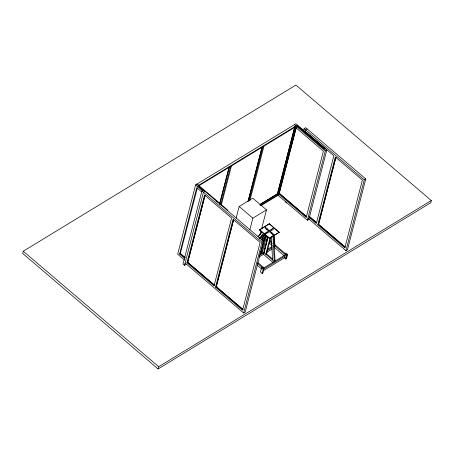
<?xml version="1.0" encoding="UTF-8"?>
<svg xmlns="http://www.w3.org/2000/svg" width="454" height="454" viewBox="0 0 454 454"><rect width="100%" height="100%" fill="white"/><g stroke="black" fill="none" stroke-linecap="round" stroke-linejoin="round"><path stroke-width="0.68" d="M23.279 251.227L22.7 253.463L158.111 368.943L430.721 202.773L431.3 200.537L295.889 85.057L23.279 251.227L158.69 366.707L158.111 368.943M277.604 194.885L307.352 220.252L308.868 219.327L326.795 150.002L295.985 123.726L195.606 184.914L177.679 254.24L184.585 260.125M196.928 184.738L197.121 183.989L227.931 210.264M184.392 258.144L179.585 254.047L196.741 187.701L201.548 191.804M197.399 187.774L180.295 253.61L185.101 257.713M185.101 263.065L243.679 313.016L245.194 312.091L263.507 241.278L203.409 190.027L201.894 190.952L183.002 264.001L184.523 265.301L186.038 264.376M184.523 265.301L203.415 192.246L204.93 191.321M186.969 262.838L204.516 195.004L231.58 218.085L214.033 285.918L186.969 262.838L187.979 262.219M205.049 195.254L187.684 262.406L214.748 285.487M205.14 195.197L187.774 262.344L214.311 284.976M219.668 203.596L229.242 166.595M219.764 203.681L229.332 166.68M220.712 204.209L230.456 166.522M221.302 205.004L231.404 165.948M215.519 287.183L233.061 219.35L260.125 242.43L242.584 310.264L215.519 287.183L217.035 286.258M233.594 219.6L216.229 286.746L243.293 309.827M233.691 219.543L216.325 286.69L242.856 309.316M236.176 218.016L239.156 206.496L252.793 198.182L266.487 209.862L261.578 228.839M248.02 201.326L262.015 147.198M248.111 201.406L262.287 146.591M249.036 200.799L263.036 146.665M249.984 200.22L263.978 146.092M249.87 229.696L252.85 218.175L266.487 209.862M259.467 229.934L269.364 223.743L279.204 232.363L269.358 238.367L259.467 229.934L269.364 223.743M260.176 234.258L261.056 230.87M243.679 313.016L261.992 242.203L263.507 241.278M261.254 250.398L264.574 237.544M265.806 235.592L261.26 253.173L262.02 253.82L266.742 235.564M294.771 126.655L277.405 193.801L259.994 204.413M294.862 126.734L277.496 193.881L260.091 204.493M277.241 193.665L278.257 194.528L278.064 195.271L261.135 205.594M278.45 193.784L295.605 127.438L323.373 151.12L306.217 217.46L278.45 193.784L279.46 193.166M264.949 246.658L265.471 244.632M266.345 241.25L266.873 239.218M263.723 252.782L267.922 236.551M264.103 251.442L267.599 237.913M296.173 127.574L279.159 193.347L306.927 217.029M258.894 257.14L263.479 254.342L263.916 252.668L274.278 261.504L272.95 234.786L269.528 231.863L270.283 231.404L273.705 234.321L275.039 261.044M296.263 127.517L279.255 193.291L306.484 216.518M264.103 252.827L268.127 237.272M262.247 267.451L261.493 267.911L260.431 272.008L262.145 273.473L262.9 273.007L263.961 268.91L257.497 263.399M269.358 238.367L279.25 232.176M270.187 237.38L265.817 254.291L266.572 253.826L270.947 236.92M262.145 273.473L263.201 269.37L287.637 254.478L285.924 253.02L285.169 253.48M303.635 130.656L304.169 128.613L305.684 127.688L365.782 178.938L347.463 249.751L345.948 250.676L308.289 218.556M305.162 131.955L305.69 129.906L307.205 128.981M284.108 257.583L285.816 259.041L286.877 254.938L274.993 244.802M287.637 254.478L286.576 258.576L285.816 259.041M307.352 220.252L325.28 150.927L326.795 150.002M317.789 224.844L335.33 157.01L362.394 180.09L344.853 247.924L317.789 224.844L318.799 224.225M335.864 157.26L318.498 224.407L345.034 247.038M335.96 157.203L318.594 224.35L345.125 246.976M345.948 250.676L364.267 179.863L365.782 178.938M261.64 240.138L264.977 233.248L268.388 231.171L269.148 231.818L265.738 233.895L262.401 240.79M263.189 241.63L266.231 235.365M258.008 236.659L261.918 231.773M258.332 236.744L261.805 232.397M259.285 238.662L263.632 233.231M259.609 238.747L263.956 233.316M198.642 185.289L295.991 125.951L295.798 126.694L198.449 186.032M179.585 254.047L180.596 253.428M260.114 205.583L278.257 194.528M266.674 229.429L267.434 228.969M259.643 237.89L264.625 234.854M259.853 238.872L263.297 236.772M261.141 239.502L262.86 238.452M271.237 233.322L271.997 232.862M272.95 234.786L273.705 234.321M259.716 254.115L262.009 252.719M267.355 249.462L271.94 246.664M259.325 255.466L263.916 252.668M266.969 250.807L272.128 247.663M273.847 246.613L274.993 245.915L274.125 234.667M266.532 252.486L272.269 248.991M263.201 268.257L286.116 254.291M263.53 270.584L286.446 256.618M158.69 366.707L431.3 200.537M304.169 128.613L364.267 179.863M306.785 132.664L333.849 155.745L316.307 223.578L308.879 217.239M294.47 124.651L325.28 150.927M309.151 216.297L316.58 222.636M309.588 216.808L316.489 222.693M285.277 201.661L286.797 202.961M269.313 223.93L279.204 232.363M271.225 229.435L271.986 230.087M239.156 206.496L252.85 218.175M266.68 232.21L267.446 232.857M264.977 233.248L265.738 233.895M259.512 229.747L269.404 238.18M269.807 240.382L271.884 242.152M269.568 241.29L272.162 243.497M285.362 254.751L274.993 245.915L274.562 247.589L284.408 255.988M269.137 242.964L272.247 245.614M204.873 191.639L197.836 185.777L203.176 190.334M216.087 201.201L217.154 202.115M219.293 203.937L220.36 204.845M195.606 184.914L202.512 190.805M201.894 190.952L261.992 242.203M266.226 253.531L272.445 258.837M261.084 250.25L262.117 251.136M260.131 251.488L261.686 252.81M263.479 254.342L273.331 262.741M257.741 262.497L263.956 267.798M261.493 267.911L263.201 269.37M257.066 265.074L261.731 269.052M180.391 253.553L185.198 257.651M271.413 236.84L272.57 260.046M296.797 125.457L324.565 149.139L296.797 125.457M265.721 227.511L264.96 227.97L268.388 230.893L269.143 230.428L265.721 227.511M272.933 228.396L269.523 230.479L270.283 231.126L273.694 229.049L272.933 228.396"/></g></svg>
